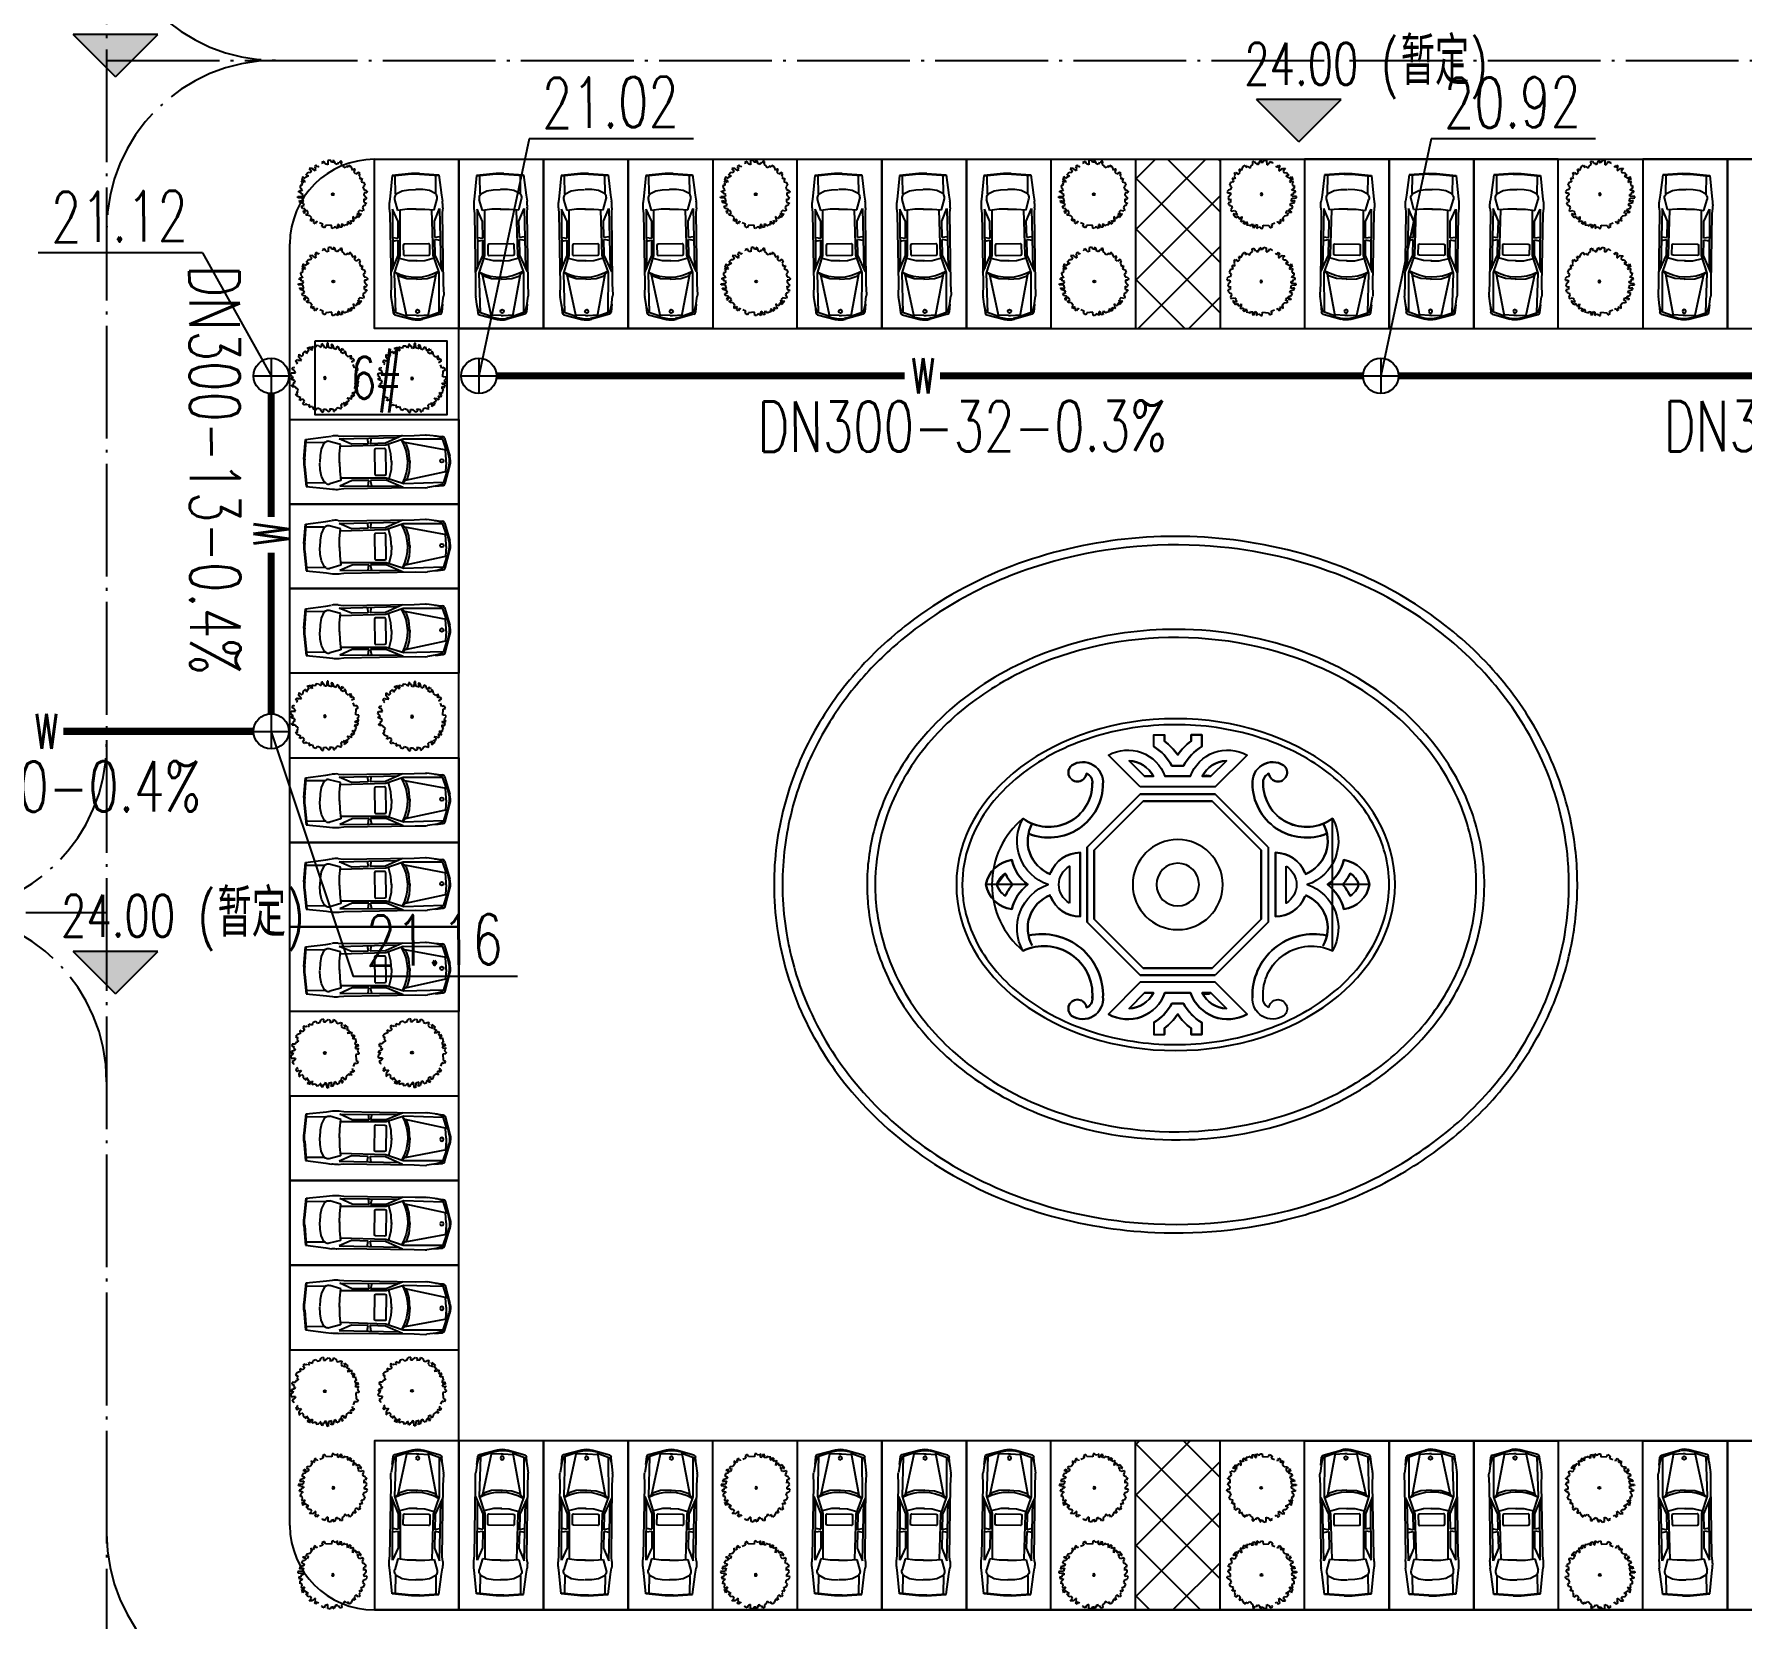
# Model space of a CAD drawing. Header units: millimetres. Extents: x 418304 to 847498, y 48187 to 111456.
# Drawn here: x 423714.9 to 423775.5, y 53596.8 to 53653 of the extents above; entities that cross this region are included whole.
import ezdxf

# ---------------------------------------------------------------- set-up
doc = ezdxf.new("R2010")
doc.units = ezdxf.units.MM
doc.header["$LTSCALE"] = 1000
doc.linetypes.add('DASH', pattern=[0.35, 0.25, -0.1])
doc.linetypes.add('DOTE', pattern=[2.42, 2, -0.2, 0.02, -0.2])
for name, color, linetype in [('A绿-1', 82, 'Continuous'), ('DIM_ELEV', 3, 'Continuous'), ('PIPE-污水', 6, 'Continuous'), ('PUB_TEXT', 7, 'Continuous'), ('TEXT_污水', 7, 'Continuous'), ('TWT_TEXT', 7, 'Continuous'), ('VPIPE-污水', 2, 'Continuous'), ('WELL_污水', 6, 'Continuous'), ('景观设计-硬质', 128, 'Continuous'), ('道路', 4, 'Continuous'), ('道路中心线', 1, 'DOTE'), ('道路线', 142, 'Continuous')]:
    doc.layers.add(name, color=color, linetype=linetype)
doc.styles.add('_TCH_DIM', font='SIMPLEX', dxfattribs={"bigfont": 'GBCBIG'})
doc.styles.add('_TWT_PIPETEXT', font='SIMPLEX', dxfattribs={"width": 0.8, "height": 3.5, "bigfont": 'HZTXT'})
pattern_1 = [(45, (0, -2165.3313), (-0.898025612, 0.898025612), []), (135, (0, -2165.3313), (-0.898025612, -0.898025612), [])]

# ---------------------------------------------------------------- blocks, each defined once
blk = doc.blocks.new('$plan$00001328')
at = {"layer": '道路线', "color": 8}
for p, q in [((-2279, 116), (-2219, 807)), ((-2254, 116), (-2194, 806)), ((-2219, 807), (-1493, 889)), ((-1551, 693), (-2199, 695)), ((-1551, 693), (-1667, 459)), ((-1508, 707), (-1562, 671)), ((-1493, 889), (-1285, 919)), ((-979, 619), (-1374, 729)), ((-1053, 923), (-878, 906)), ((-1023, 812), (1078, 831)), ((-582, 620), (-1023, 812)), ((-1015, 284), (-979, 619)), ((-878, 906), (1645, 899)), ((6, 627), (-582, 620)), ((-21, 822), (6, 627)), ((116, 823), (74, 627)), ((623, 633), (74, 627)), ((1224, 895), (623, 633)), ((1249, 767), (626, 562)), ((1370, 583), (1207, 751)), ((2643, 745), (1249, 767)), ((2844, 342), (1302, 653)), ((1645, 899), (2034, 915)), ((2034, 915), (2086, 904)), ((2427, 855), (2086, 904)), ((2367, 864), (2369, 870)), ((2369, 870), (2650, 842)), ((2604, 806), (2427, 855)), ((2787, 351), (2640, 772)), ((2720, 782), (2894, 148)), ((-1707, 230), (-1717, -16)), ((-1667, 459), (-1707, 230)), ((-1019, -34), (-1015, 284)), ((626, 562), (-988, 538)), ((223, 404), (223, -456)), ((586, 444), (263, 444)), ((626, -456), (626, 404)), ((810, 258), (722, 594)), ((822, -38), (810, 258)), ((1448, 334), (1370, 583)), ((1469, -41), (1448, 334)), ((2762, 16), (2740, 362)), ((2816, 347), (2866, 112)), ((-2279, -163), (-2219, -855)), ((-2254, -163), (-2194, -854)), ((-1706, -277), (-1717, -32)), ((-1667, -507), (-1707, -277)), ((-1551, -741), (-1667, -507)), ((-1019, -14), (-1015, -332)), ((-1015, -332), (-979, -667)), ((626, -610), (-988, -585)), ((263, -496), (586, -496)), ((810, -306), (722, -641)), ((822, -10), (810, -306)), ((2844, -390), (1302, -701)), ((1448, -382), (1370, -630)), ((1469, -7), (1448, -382)), ((2787, -399), (2640, -820)), ((2720, -830), (2894, -195)), ((2762, -64), (2740, -410)), ((2816, -395), (2866, -160)), ((-2219, -855), (-1493, -937)), ((-1551, -741), (-2199, -743)), ((-1508, -755), (-1562, -719)), ((-1493, -937), (-1285, -966)), ((-1374, -776), (-1374, -777)), ((-979, -667), (-1371, -776)), ((-1053, -971), (-878, -954)), ((-582, -668), (-1023, -860)), ((-1023, -860), (1078, -879)), ((-878, -954), (1645, -947)), ((8, -674), (-582, -668)), ((-17, -869), (8, -674)), ((623, -681), (73, -675)), ((111, -870), (73, -675)), ((1224, -943), (623, -681)), ((1249, -815), (626, -610)), ((1370, -631), (1207, -799)), ((2643, -793), (1249, -815)), ((1645, -947), (2034, -963)), ((2034, -963), (2086, -952)), ((2427, -903), (2086, -952)), ((2367, -911), (2369, -918)), ((2369, -918), (2650, -889)), ((2604, -854), (2427, -903))]:
    blk.add_line(p, q, dxfattribs=at)
blk.add_circle((2608, -21), 62.7, dxfattribs=at)
for centre, radius, start, end in [((-1418, 573), 162, 74.46936, 123.73593), ((-1148, -44), 972, 84.37428, 98.07159), ((-191, -40), 1591, 331.45596, 29.52266), ((2589, 754), 54, 19.21062, 74.51383), ((2642, 761), 81, 15.33853, 84.1898), ((-665, -24), 1620, 175.05924, 184.94076), ((-640, -24), 1620, 175.05924, 184.94076), ((263, 404), 40, 90, 180), ((586, 404), 40, 0, 90), ((2115, -24), 648, 356.47351, 3.52649), ((2233, -24), 648, 347.90524, 12.09476), ((2269, -24), 648, 344.66147, 15.33853), ((263, -456), 40, 180, 270), ((586, -456), 40, 270, 0), ((-1418, -621), 162, 236.26405, 286.81983), ((-1148, -4), 972, 261.92841, 275.62572), ((2589, -802), 54, 285.48617, 340.78938), ((2642, -809), 81, 275.8102, 344.66147)]:
    blk.add_arc(centre, radius, start, end, dxfattribs=at)
blk = doc.blocks.new('004')
at = {"layer": 'A绿-1', "color": 8}
for p, q in [((-872, 605), (-895, 533)), ((-895, 533), (-864, 481)), ((-825, 585), (-872, 605)), ((-793, 644), (-825, 585)), ((-762, 716), (-809, 677)), ((-809, 677), (-793, 644)), ((-699, 834), (-770, 749)), ((-770, 749), (-723, 742)), ((-723, 651), (-762, 716)), ((-723, 742), (-691, 683)), ((-691, 683), (-723, 651)), ((-691, 762), (-699, 834)), ((-534, 794), (-691, 762)), ((-511, 892), (-605, 840)), ((-605, 840), (-534, 794)), ((-456, 866), (-511, 892)), ((-401, 899), (-456, 866)), ((-354, 971), (-440, 997)), ((-440, 997), (-401, 899)), ((-283, 860), (-354, 971)), ((-276, 925), (-283, 860)), ((-244, 925), (-276, 925)), ((-205, 1023), (-268, 997)), ((-268, 997), (-244, 925)), ((-182, 945), (-205, 1023)), ((-134, 964), (-182, 945)), ((70, 1036), (-9, 1030)), ((-9, 1030), (-9, 991)), ((70, 977), (70, 1036)), ((93, 938), (70, 977)), ((132, 906), (93, 938)), ((179, 1023), (132, 906)), ((250, 1017), (179, 1023)), ((266, 945), (250, 1017)), ((321, 912), (266, 945)), ((360, 945), (321, 977)), ((321, 977), (321, 912)), ((360, 847), (360, 945)), ((399, 814), (360, 847)), ((438, 853), (399, 814)), ((478, 827), (438, 853)), ((525, 879), (478, 827)), ((564, 847), (525, 879)), ((532, 768), (564, 847)), ((572, 703), (532, 768)), ((564, 670), (572, 703)), ((595, 638), (564, 670)), ((658, 664), (595, 638)), ((697, 618), (658, 664)), ((744, 670), (697, 618)), ((783, 605), (744, 670)), ((791, 481), (783, 605)), ((-1068, 284), (-1052, 317)), ((-942, 226), (-1068, 284)), ((-1060, 128), (-1052, 186)), ((-966, 56), (-1060, 128)), ((-1052, 317), (-911, 278)), ((-1052, 186), (-950, 121)), ((-1052, -69), (-1052, 3)), ((-1052, 3), (-966, -3)), ((-982, 428), (-966, 461)), ((-927, 415), (-982, 428)), ((-966, 461), (-864, 454)), ((-966, -3), (-966, 56)), ((-950, 121), (-942, 226)), ((-942, 369), (-927, 415)), ((-887, 324), (-942, 369)), ((-911, 278), (-887, 324)), ((-864, 454), (-840, 461)), ((830, 500), (791, 481)), ((807, 409), (870, 487)), ((838, 343), (807, 409)), ((870, 487), (830, 500)), ((932, 363), (838, 343)), ((932, 200), (885, 200)), ((885, 200), (909, 160)), ((925, 101), (901, 69)), ((901, 69), (972, 16)), ((909, 278), (964, 311)), ((932, 232), (909, 278)), ((909, 160), (972, 160)), ((972, 160), (925, 101)), ((964, 311), (932, 363)), ((972, 16), (972, -69)), ((-1044, -154), (-1068, -193)), ((-1068, -193), (-1029, -219)), ((-989, -108), (-1052, -69)), ((-982, -173), (-1044, -154)), ((-1029, -219), (-1005, -166)), ((-1013, -278), (-989, -258)), ((-997, -310), (-1013, -278)), ((-919, -356), (-997, -310)), ((-974, -173), (-989, -108)), ((-989, -258), (-950, -278)), ((-934, -180), (-974, -173)), ((-950, -278), (-927, -251)), ((-942, -526), (-927, -480)), ((-864, -500), (-942, -526)), ((-927, -251), (-934, -180)), ((-927, -480), (-887, -441)), ((-887, -441), (-919, -356)), ((-840, -533), (-864, -500)), ((776, -513), (768, -552)), ((799, -448), (776, -513)), ((815, -493), (799, -448)), ((862, -474), (815, -493)), ((870, -278), (846, -336)), ((846, -336), (885, -435)), ((885, -435), (862, -474)), ((948, -310), (870, -278)), ((972, -69), (901, -95)), ((901, -95), (901, -180)), ((901, -180), (948, -219)), ((948, -219), (972, -271)), ((972, -271), (948, -310)), ((-887, -585), (-840, -533)), ((-848, -644), (-887, -585)), ((-801, -585), (-848, -644)), ((-762, -618), (-801, -585)), ((-636, -729), (-715, -657)), ((-683, -788), (-636, -729)), ((-629, -853), (-683, -788)), ((-574, -801), (-629, -853)), ((-401, -853), (-574, -801)), ((-425, -944), (-401, -853)), ((-385, -964), (-425, -944)), ((-338, -944), (-385, -964)), ((-299, -944), (-338, -944)), ((-260, -1010), (-299, -944)), ((-229, -912), (-260, -1010)), ((-182, -912), (-229, -912)), ((-189, -1010), (-182, -912)), ((-127, -1023), (-189, -1010)), ((-119, -938), (-127, -1023)), ((-56, -958), (-119, -938)), ((-56, -1010), (-56, -958)), ((-17, -997), (-56, -1010)), ((70, -1016), (-17, -997)), ((109, -925), (70, -951)), ((70, -951), (70, -1016)), ((132, -1023), (109, -925)), ((195, -997), (132, -1023)), ((226, -944), (164, -944)), ((164, -944), (195, -997)), ((250, -984), (226, -944)), ((297, -964), (250, -984)), ((297, -833), (274, -918)), ((274, -918), (297, -964)), ((328, -912), (297, -833)), ((360, -918), (328, -912)), ((383, -892), (360, -918)), ((407, -866), (383, -892)), ((438, -873), (407, -866)), ((423, -886), (438, -873)), ((454, -918), (423, -886)), ((470, -807), (446, -801)), ((446, -801), (485, -853)), ((564, -853), (454, -918)), ((509, -794), (470, -807)), ((485, -853), (548, -833)), ((556, -735), (493, -761)), ((493, -761), (509, -794)), ((548, -833), (564, -853)), ((650, -794), (556, -735)), ((674, -761), (650, -794)), ((705, -637), (666, -683)), ((666, -683), (674, -761)), ((760, -650), (705, -637)), ((783, -618), (760, -650)), ((768, -552), (830, -585)), ((807, -618), (783, -618)), ((830, -585), (807, -618))]:
    blk.add_line(p, q, dxfattribs=at)
blk.add_circle((-32, 10), 31.3, dxfattribs=at)
blk = doc.blocks.new('$TWTSYS$00000374')
for p, q in [((0, 0.5, 0), (0, -0.5, 0)), ((-0.5, 0, 0), (0.5, 0, 0))]:
    blk.add_line(p, q)
blk.add_circle((0, 0, 0), 0.5)

msp = doc.modelspace()

# ---------------------------------------------------------------- hatches: boundary and pattern name
at = {"linetype": 'DASH', "ltscale": 0.003}
h = msp.add_hatch(dxfattribs=at)
h.set_pattern_fill('ANSI37', color=250, scale=0.8, style=0)
h.set_pattern_definition(pattern_1)
h.paths.add_polyline_path([(423754.015, 53642.54), (423757.015, 53642.54), (423757.015, 53648.54), (423754.015, 53648.54)])
h = msp.add_hatch(dxfattribs=at)
h.set_pattern_fill('ANSI37', color=250, scale=0.8, style=0)
h.set_pattern_definition(pattern_1)
h.paths.add_polyline_path([(423757.015, 53603.08), (423754.015, 53603.08), (423754.015, 53597.08), (423757.015, 53597.08)])
at = {"layer": 'DIM_ELEV'}
for points in [[(423717.83, 53651.465), (423719.33, 53652.965), (423716.33, 53652.965)], [(423759.812, 53649.157), (423761.312, 53650.657), (423758.312, 53650.657)], [(423717.83, 53618.937), (423719.33, 53620.437), (423716.33, 53620.437)]]:
    msp.add_hatch(color=256, dxfattribs=at).paths.add_polyline_path(points)

# ---------------------------------------------------------------- linework, layer by layer
for p, q in [((423717.83, 53651.465), (423716.33, 53652.965)), ((423719.33, 53652.965), (423716.33, 53652.965)), ((423717.83, 53651.465), (423719.33, 53652.965)), ((423759.812, 53649.157), (423758.312, 53650.657)), ((423761.312, 53650.657), (423758.312, 53650.657)), ((423759.812, 53649.157), (423761.312, 53650.657)), ((423717.83, 53618.937), (423716.33, 53620.437)), ((423719.33, 53620.437), (423716.33, 53620.437)), ((423717.83, 53618.937), (423719.33, 53620.437))]:
    msp.add_line(p, q, dxfattribs=at)
at = {"layer": 'PIPE-污水', "linetype": 'Continuous', "ltscale": 0.005, "const_width": 0.25}
for points in [[(423731.345, 53640.857), (423745.822, 53640.857)], [(423747.084, 53640.857), (423762.095, 53640.857)], [(423763.345, 53640.857), (423778.139, 53640.857)], [(423723.35, 53635.851), (423723.35, 53640.232)], [(423723.35, 53628.873), (423723.35, 53634.589)], [(423715.982, 53628.248), (423722.725, 53628.248)]]:
    msp.add_lwpolyline(points, dxfattribs=at)
at = {"layer": 'TWT_TEXT', "color": 6}
for p, q in [((423732.508, 53649.266, 310.392), (423730.72, 53640.857)), ((423738.333, 53649.266, 310.392), (423732.508, 53649.266, 310.392)), ((423764.508, 53649.266, 310.392), (423762.72, 53640.857)), ((423770.333, 53649.266, 310.392), (423764.508, 53649.266, 310.392)), ((423720.913, 53645.22, 310.392), (423715.088, 53645.22, 310.392)), ((423720.913, 53645.22, 310.392), (423723.35, 53640.857)), ((423723.345, 53628.261, -0.456), (423726.261, 53619.553, 310.392)), ((423732.086, 53619.553, 310.392), (423726.261, 53619.553, 310.392))]:
    msp.add_line(p, q, dxfattribs=at)
at = {"layer": 'VPIPE-污水', "color": 6, "ltscale": 0.05, "elevation": -0.069}
msp.add_lwpolyline([(423724.911, 53642.098), (423729.585, 53642.098), (423729.585, 53639.478), (423724.911, 53639.478)], close=True, dxfattribs=at)
at = {"layer": '景观设计-硬质', "color": 8, "linetype": 'Continuous', "extrusion": (0, 0, -1)}
for p, q in [((423754.664, 53628.126), (423755.041, 53628.126)), ((423754.664, 53627.705), (423754.664, 53628.126)), ((423755.988, 53628.126), (423755.988, 53627.904)), ((423755.988, 53628.126), (423756.366, 53628.126)), ((423756.366, 53627.705), (423756.366, 53628.126)), ((423754.184, 53626.274), (423753.056, 53627.402)), ((423756.845, 53626.274), (423757.974, 53627.402)), ((423755.97, 53626.652), (423755.06, 53626.652)), ((423755.725, 53627.03), (423755.305, 53627.03)), ((423756.845, 53626.274), (423754.184, 53626.274)), ((423754.184, 53626.022), (423752.303, 53624.14)), ((423756.845, 53626.022), (423754.184, 53626.022)), ((423758.475, 53624.036), (423756.741, 53625.77)), ((423758.727, 53624.14), (423756.845, 53626.022)), ((423752.303, 53621.479), (423752.303, 53624.14)), ((423752.555, 53621.584), (423752.555, 53624.036)), ((423758.475, 53624.036), (423758.475, 53621.584)), ((423758.727, 53624.14), (423758.727, 53621.479)), ((423754.184, 53619.598), (423752.303, 53621.479)), ((423754.289, 53619.849), (423752.555, 53621.584)), ((423758.475, 53621.584), (423756.741, 53619.849)), ((423758.727, 53621.479), (423756.845, 53619.598)), ((423756.845, 53619.598), (423754.184, 53619.598)), ((423756.741, 53619.849), (423754.289, 53619.849)), ((423754.184, 53619.346), (423753.056, 53618.217)), ((423756.845, 53619.346), (423754.184, 53619.346)), ((423755.97, 53618.968), (423755.06, 53618.968)), ((423756.845, 53619.346), (423757.974, 53618.217)), ((423755.725, 53618.59), (423755.305, 53618.59)), ((423754.664, 53617.915), (423754.664, 53617.494)), ((423755.988, 53617.494), (423755.988, 53617.715)), ((423756.366, 53617.915), (423756.366, 53617.494)), ((423754.664, 53617.494), (423755.041, 53617.494)), ((423755.988, 53617.494), (423756.366, 53617.494))]:
    msp.add_line(p, q, dxfattribs=at)
for points in [[(-423754.664, 53627.705, 0.13364), (-423755.305, 53627.03), (-423755.515, 53627.03), (-423755.725, 53627.03, 0.13364), (-423756.366, 53627.705), (-423756.366, 53628.126), (-423755.988, 53628.126), (-423755.988, 53627.904, -0.080093), (-423755.515, 53627.41, -0.080093), (-423755.041, 53627.904), (-423755.041, 53628.126), (-423755.041, 53627.904, 0.080093), (-423755.515, 53627.41, 0.080093), (-423755.988, 53627.904), (-423755.988, 53628.126), (-423756.366, 53628.126), (-423756.366, 53627.705, -0.13364), (-423755.725, 53627.03), (-423755.515, 53627.03), (-423755.305, 53627.03, -0.13364), (-423754.664, 53627.705), (-423754.664, 53628.126), (-423755.041, 53628.126), (-423755.041, 53627.904, 0.080093), (-423755.515, 53627.41, 0.080093), (-423755.988, 53627.904)], [(-423756.366, 53627.705, -0.13364), (-423755.725, 53627.03), (-423755.515, 53627.03), (-423755.305, 53627.03, -0.13364), (-423754.664, 53627.705), (-423754.664, 53628.126), (-423755.041, 53628.126), (-423755.041, 53627.904, 0.080093), (-423755.515, 53627.41, 0.080093), (-423755.988, 53627.904), (-423755.988, 53628.126), (-423756.366, 53628.126), (-423756.366, 53627.705)], [(-423754.184, 53626.274), (-423753.056, 53627.402, 0.467295), (-423755.06, 53626.652), (-423755.515, 53626.652), (-423755.97, 53626.652, 0.467295), (-423757.974, 53627.402), (-423756.845, 53626.274)], [(-423750.023, 53620.464, 0.468172), (-423750.917, 53622.81, 0.469234), (-423750.026, 53625.159, -0.617154), (-423752.485, 53626.401, -0.331457), (-423752.278, 53626.752, 1.476774), (-423751.751, 53627.039, 0.632924), (-423752.861, 53626.362)], [(-423758.169, 53626.362, 0.632924), (-423759.278, 53627.039, 1.476775), (-423758.752, 53626.752, -0.331457), (-423758.544, 53626.401, -0.617154), (-423761.004, 53625.159, 0.469234), (-423760.113, 53622.81, 0.468172), (-423761.007, 53620.464)], [(-423748.707, 53622.81, 0.322588), (-423749.624, 53623.684, -0.173707), (-423750.199, 53622.81)], [(-423760.831, 53622.81, -0.173707), (-423761.405, 53623.684, 0.322588), (-423762.322, 53622.81)], [(-423754.184, 53619.346), (-423753.056, 53618.217, -0.467295), (-423755.06, 53618.968), (-423755.515, 53618.968), (-423755.97, 53618.968, -0.467295), (-423757.974, 53618.217), (-423756.845, 53619.346)], [(-423754.664, 53617.915, -0.13364), (-423755.305, 53618.59), (-423755.515, 53618.59), (-423755.725, 53618.59, -0.13364), (-423756.366, 53617.915), (-423756.366, 53617.494), (-423755.988, 53617.494), (-423755.988, 53617.715, 0.080093), (-423755.515, 53618.21, 0.080093), (-423755.041, 53617.715), (-423755.041, 53617.494), (-423755.041, 53617.715, -0.080093), (-423755.515, 53618.21, -0.080093), (-423755.988, 53617.715), (-423755.988, 53617.494), (-423756.366, 53617.494), (-423756.366, 53617.915, 0.13364), (-423755.725, 53618.59), (-423755.515, 53618.59), (-423755.305, 53618.59, 0.13364), (-423754.664, 53617.915), (-423754.664, 53617.494), (-423755.041, 53617.494), (-423755.041, 53617.715, -0.080093), (-423755.515, 53618.21, -0.080093), (-423755.988, 53617.715)], [(-423756.366, 53617.915, 0.13364), (-423755.725, 53618.59), (-423755.515, 53618.59), (-423755.305, 53618.59, 0.13364), (-423754.664, 53617.915), (-423754.664, 53617.494), (-423755.041, 53617.494), (-423755.041, 53617.715, -0.080093), (-423755.515, 53618.21, -0.080093), (-423755.988, 53617.715), (-423755.988, 53617.494), (-423756.366, 53617.494), (-423756.366, 53617.915)]]:
    msp.add_lwpolyline(points, format="xyb", dxfattribs=at)
for points in [[(-423750.023, 53620.464, 0.468172), (-423750.917, 53622.81, 0.469234), (-423750.026, 53625.159, -0.617154), (-423752.485, 53626.401, -0.331457), (-423752.278, 53626.752, 1.476774), (-423751.751, 53627.039, 0.632924), (-423752.861, 53626.362, -0.632924), (-423751.751, 53627.039, -1.476774), (-423752.278, 53626.752, 0.331457), (-423752.485, 53626.401, 0.617154), (-423750.026, 53625.159, -0.469234)], [(-423754.65, 53626.652), (-423754.341, 53626.652), (-423754.65, 53626.652), (-423754.341, 53626.652), (-423753.787, 53627.205, 0.270208), (-423754.65, 53626.652, -0.270208), (-423753.787, 53627.205), (-423754.341, 53626.652), (-423753.787, 53627.205), (-423754.341, 53626.652)], [(-423756.689, 53626.652), (-423757.242, 53627.205, -0.270208), (-423756.38, 53626.652), (-423756.689, 53626.652), (-423757.242, 53627.205, -0.270208), (-423756.38, 53626.652, 0.270208), (-423757.242, 53627.205), (-423756.689, 53626.652), (-423756.38, 53626.652), (-423756.689, 53626.652), (-423756.38, 53626.652, 0.270208)], [(-423761.004, 53625.159, 0.617154), (-423758.544, 53626.401, 0.331457), (-423758.752, 53626.752, -1.476774), (-423759.278, 53627.039, -0.632924), (-423758.169, 53626.362, 0.632924), (-423759.278, 53627.039, 1.476775), (-423758.752, 53626.752, -0.331457), (-423758.544, 53626.401, -0.617154), (-423761.004, 53625.159, 0.469234), (-423760.113, 53622.81, 0.468172), (-423761.007, 53620.464)], [(-423752.863, 53626.402, 0.533478), (-423750.22, 53624.62, -0.533478)], [(-423760.81, 53624.62, 0.533478), (-423758.167, 53626.402, -0.533478)], [(-423750.355, 53624.973, -0.455459), (-423750.986, 53623.187, 0.455459), (-423750.355, 53624.973, -0.455459), (-423750.986, 53623.187, 0.455459)], [(-423760.675, 53624.973, 0.455459), (-423760.044, 53623.187, -0.455459)], [(-423748.707, 53622.81, -0.322589), (-423749.624, 53621.935, 0.173701), (-423750.199, 53622.81, 0.173707), (-423749.624, 53623.684, -0.322588), (-423748.707, 53622.81, -0.322589), (-423749.624, 53621.935, 0.322589), (-423748.707, 53622.81, 0.322588), (-423749.624, 53623.684, -0.173707), (-423750.199, 53622.81, -0.173701), (-423749.624, 53621.935, 0.322589), (-423748.707, 53622.81, 0.322588), (-423749.624, 53623.684, -0.173707), (-423750.199, 53622.81)], [(-423751.003, 53623.232, 0.305212), (-423752.051, 53623.944, -0.305212), (-423751.003, 53623.232, 0.305212), (-423752.051, 53623.944), (-423752.051, 53621.676, 0.30521), (-423751.003, 53622.387, -0.30521), (-423752.051, 53621.676, 0.30521), (-423751.003, 53622.387, -0.30521), (-423752.051, 53621.676), (-423752.051, 53623.944, -0.305212)], [(-423760.026, 53622.387, 0.30521), (-423758.979, 53621.676, -0.30521), (-423760.026, 53622.387, 0.30521), (-423758.979, 53621.676), (-423758.979, 53623.944, 0.305212), (-423760.026, 53623.232, -0.305212), (-423758.979, 53623.944, 0.305212), (-423760.026, 53623.232, -0.305212), (-423758.979, 53623.944), (-423758.979, 53621.676, -0.30521)], [(-423760.831, 53622.81, -0.173706), (-423761.405, 53623.684, 0.322588), (-423762.322, 53622.81, 0.322589), (-423761.405, 53621.935, -0.173701), (-423760.831, 53622.81, -0.173707), (-423761.405, 53623.684, 0.322588), (-423762.322, 53622.81, 0.322589), (-423761.405, 53621.935, -0.322589), (-423762.322, 53622.81, -0.322588), (-423761.405, 53623.684, 0.173706), (-423760.831, 53622.81, 0.173701), (-423761.405, 53621.935, -0.322589), (-423762.322, 53622.81)], [(-423749.396, 53623.208, -0.182353), (-423749.096, 53622.81, -0.182356), (-423749.396, 53622.412, 0.061638), (-423749.654, 53622.81, 0.06164), (-423749.396, 53623.208, -0.182353), (-423749.096, 53622.81, 0.182353), (-423749.396, 53623.208, -0.06164), (-423749.654, 53622.81, -0.061637), (-423749.396, 53622.412, 0.182356), (-423749.096, 53622.81)], [(-423749.396, 53622.412, 0.061637), (-423749.654, 53622.81, 0.06164), (-423749.396, 53623.208, -0.182353), (-423749.096, 53622.81, -0.182356)], [(-423751.673, 53622.158, 0.572552), (-423751.673, 53623.462)], [(-423759.357, 53623.462, 0.572552), (-423759.357, 53622.158)], [(-423761.634, 53623.208, 0.06164), (-423761.376, 53622.81, 0.061637), (-423761.634, 53622.412, -0.182356), (-423761.934, 53622.81, -0.182353), (-423761.634, 53623.208, 0.06164), (-423761.376, 53622.81, 0.061638), (-423761.634, 53622.412, -0.061637), (-423761.376, 53622.81, -0.06164), (-423761.634, 53623.208, 0.182353), (-423761.934, 53622.81, 0.182356), (-423761.634, 53622.412, -0.061638), (-423761.376, 53622.81, -0.06164)], [(-423750.353, 53620.649, 0.454399), (-423750.986, 53622.433, -0.454399)], [(-423760.044, 53622.433, 0.454399), (-423760.677, 53620.649, -0.454399)], [(-423752.861, 53618.837, 0.632924), (-423751.751, 53618.16, 1.476775), (-423752.278, 53618.446, -0.331457), (-423752.485, 53618.797, -0.572762), (-423750.026, 53620.46, 0.572762), (-423752.485, 53618.797, 0.331457), (-423752.278, 53618.446, -1.476775), (-423751.751, 53618.16, -0.632924)], [(-423752.863, 53618.796, -0.494258), (-423750.22, 53621, 0.494258), (-423752.863, 53618.796, -0.494258), (-423750.22, 53621, 0.494258)], [(-423758.167, 53618.796, 0.494258), (-423760.81, 53621, -0.494258)], [(-423754.65, 53618.968), (-423754.341, 53618.968), (-423754.65, 53618.968), (-423754.341, 53618.968), (-423753.787, 53618.414, -0.270208), (-423754.65, 53618.968, 0.270208), (-423753.787, 53618.414), (-423754.341, 53618.968), (-423753.787, 53618.414), (-423754.341, 53618.968)], [(-423756.689, 53618.968), (-423757.242, 53618.414, 0.270208), (-423756.38, 53618.968), (-423756.689, 53618.968), (-423757.242, 53618.414, 0.270208), (-423756.38, 53618.968, -0.270208), (-423757.242, 53618.414), (-423756.689, 53618.968), (-423756.38, 53618.968), (-423756.689, 53618.968), (-423756.38, 53618.968, -0.270208)]]:
    msp.add_lwpolyline(points, format="xyb", close=True, dxfattribs=at)
msp.add_lwpolyline([(-423752.303, 53621.479), (-423752.303, 53624.14), (-423754.184, 53626.022), (-423756.845, 53626.022), (-423754.184, 53626.022), (-423752.303, 53624.14), (-423752.303, 53621.479), (-423754.184, 53619.598), (-423756.845, 53619.598)], dxfattribs=at)
msp.add_lwpolyline([(-423758.475, 53624.036), (-423756.741, 53625.77), (-423754.289, 53625.77), (-423752.555, 53624.036), (-423754.289, 53625.77), (-423756.741, 53625.77), (-423758.475, 53624.036), (-423758.475, 53621.584), (-423756.741, 53619.849), (-423754.289, 53619.849), (-423752.555, 53621.584), (-423754.289, 53619.849), (-423756.741, 53619.849), (-423758.475, 53621.584), (-423758.475, 53624.036), (-423756.741, 53625.77), (-423754.289, 53625.77), (-423752.555, 53624.036), (-423752.555, 53621.584), (-423752.555, 53624.036), (-423754.289, 53625.77), (-423756.741, 53625.77)], close=True, dxfattribs=at)
for radius in [1.596, 0.756]:
    msp.add_circle((-423755.515, 53622.81), radius, dxfattribs=at)
for centre, radius, start, end in [((-423753.744, 53626.189), 1.395, 60.4389, 160.62477), ((-423753.744, 53626.189), 1.773, 121.24535, 151.69287), ((-423757.286, 53626.189), 1.773, 28.30719, 58.75471), ((-423757.286, 53626.189), 1.395, 19.37531, 119.56116), ((-423751.957, 53626.79), 0.323, 186.77214, 50.35634), ((-423752.146, 53626.437), 0.719, 56.72995, 186.05278), ((-423752.146, 53626.437), 0.341, 112.70019, 186.05277), ((-423753.744, 53626.189), 1.017, 92.45074, 152.93356), ((-423758.884, 53626.437), 0.719, 353.94731, 123.27015), ((-423758.884, 53626.437), 0.341, 353.94732, 67.2999), ((-423759.072, 53626.79), 0.323, 129.64374, 353.22793), ((-423750.944, 53626.397), 1.541, 179.84499, 306.56889), ((-423760.086, 53626.397), 1.541, 233.4312, 0.1551), ((-423751.448, 53624.355), 1.634, 288.95473, 29.50497), ((-423759.582, 53624.355), 1.634, 150.4951, 251.04536), ((-423751.132, 53624.049), 1.929, 320.04263, 334.15164), ((-423751.132, 53621.571), 1.929, 25.84869, 39.95712), ((-423751.448, 53621.264), 1.634, 330.68641, 71.03718), ((-423759.582, 53621.264), 1.634, 108.96291, 209.31366), ((-423750.768, 53618.907), 1.721, 64.45718, 183.66689), ((-423760.262, 53618.907), 1.721, 356.33318, 115.54292), ((-423752.146, 53618.761), 0.719, 173.94729, 303.27015), ((-423752.146, 53618.761), 0.341, 173.94729, 247.2999), ((-423753.744, 53619.43), 1.395, 199.37523, 299.5611), ((-423753.744, 53619.43), 1.017, 207.06644, 267.54926), ((-423757.286, 53619.43), 1.395, 240.43884, 340.62469), ((-423758.884, 53618.761), 0.719, 236.72995, 6.05278), ((-423758.884, 53618.761), 0.341, 292.70019, 6.05278), ((-423751.957, 53618.408), 0.323, 309.64373, 173.22794), ((-423753.744, 53619.43), 1.773, 208.30713, 238.75465), ((-423757.286, 53619.43), 1.773, 301.24529, 331.69281), ((-423759.072, 53618.408), 0.323, 6.77215, 230.35634)]:
    msp.add_arc(centre, radius, start, end, dxfattribs=at)
at = {"layer": '景观设计-硬质', "color": 8, "linetype": 'Continuous', "extrusion": (9.41616e-36, -1.23255e-32, -1)}
msp.add_ellipse((423755.443, 53622.81), major_axis=(-7.783, 0), ratio=0.756213, dxfattribs=at)
msp.add_ellipse((423755.443, 53622.81), major_axis=(-7.783, 0), ratio=0.756213, dxfattribs=at)
at = {"layer": '景观设计-硬质', "color": 8, "linetype": 'Continuous'}
for points, knots in [([(423741.192, 53622.81), (423741.192, 53623.749), (423741.313, 53624.68), (423741.783, 53626.48), (423742.126, 53627.332), (423742.986, 53628.918), (423743.503, 53629.651), (423744.653, 53630.968), (423745.289, 53631.556), (423747.093, 53632.94), (423748.333, 53633.612), (423750.922, 53634.6), (423752.271, 53634.917), (423755.001, 53635.215), (423756.383, 53635.194), (423759.234, 53634.797), (423760.701, 53634.387), (423763.112, 53633.3), (423764.091, 53632.721), (423765.804, 53631.388), (423766.551, 53630.66), (423767.823, 53629.047), (423768.357, 53628.175), (423769.181, 53626.279), (423769.467, 53625.264), (423769.697, 53623.494), (423769.718, 53622.753), (423769.613, 53621.296), (423769.488, 53620.576), (423769.1, 53619.175), (423768.84, 53618.505), (423768.088, 53616.988), (423767.544, 53616.176), (423766.312, 53614.723), (423765.624, 53614.08), (423764.151, 53612.958), (423763.367, 53612.479), (423761.739, 53611.676), (423760.894, 53611.353), (423758.3, 53610.599), (423756.495, 53610.393), (423753.382, 53610.531), (423752.068, 53610.745), (423749.51, 53611.498), (423748.266, 53612.039), (423745.948, 53613.475), (423744.871, 53614.372), (423743.283, 53616.247), (423742.697, 53617.142), (423741.785, 53619.097), (423741.463, 53620.153), (423741.23, 53621.765), (423741.192, 53622.287), (423741.192, 53622.81)], [0, 0, 0, 0, 0.194606, 0.194606, 0.389213, 0.389213, 0.583819, 0.583819, 0.778425, 0.778425, 1.103213, 1.103213, 1.428, 1.428, 1.752788, 1.752788, 2.108612, 2.108612, 2.370395, 2.370395, 2.603606, 2.603606, 2.824086, 2.824086, 3.043791, 3.043791, 3.195991, 3.195991, 3.34819, 3.34819, 3.50039, 3.50039, 3.711837, 3.711837, 3.923284, 3.923284, 4.134731, 4.134731, 4.346178, 4.346178, 4.770833, 4.770833, 5.083623, 5.083623, 5.398487, 5.398487, 5.713352, 5.713352, 5.944067, 5.944067, 6.174782, 6.174782, 6.283185, 6.283185, 6.283185, 6.283185]), ([(423741.492, 53622.81), (423741.492, 53623.701), (423741.604, 53624.583), (423742.04, 53626.296), (423742.359, 53627.11), (423743.1, 53628.515), (423743.502, 53629.124), (423744.39, 53630.241), (423744.879, 53630.753), (423746.234, 53631.962), (423747.151, 53632.586), (423749.081, 53633.603), (423750.095, 53633.998), (423753.051, 53634.813), (423755.057, 53634.978), (423758.632, 53634.631), (423760.213, 53634.241), (423762.826, 53633.122), (423763.895, 53632.503), (423765.663, 53631.109), (423766.393, 53630.389), (423767.663, 53628.752), (423768.203, 53627.838), (423769.008, 53625.842), (423769.268, 53624.779), (423769.414, 53623.003), (423769.404, 53622.319), (423769.269, 53621.097), (423769.167, 53620.555), (423768.736, 53618.96), (423768.293, 53617.967), (423767.173, 53616.158), (423766.5, 53615.352), (423765.008, 53613.943), (423764.188, 53613.339), (423762.46, 53612.327), (423761.549, 53611.917), (423758.57, 53610.906), (423756.401, 53610.644), (423752.639, 53610.916), (423751.032, 53611.272), (423748.316, 53612.36), (423747.174, 53612.993), (423745.291, 53614.442), (423744.517, 53615.198), (423743.177, 53616.929), (423742.613, 53617.908), (423741.947, 53619.648), (423741.753, 53620.358), (423741.559, 53621.537), (423741.514, 53621.994), (423741.494, 53622.57), (423741.492, 53622.69), (423741.492, 53622.81)], [0, 0, 0, 0, 0.189864, 0.189864, 0.379728, 0.379728, 0.541455, 0.541455, 0.703183, 0.703183, 0.962027, 0.962027, 1.220871, 1.220871, 1.698453, 1.698453, 2.086084, 2.086084, 2.376443, 2.376443, 2.610745, 2.610745, 2.845046, 2.845046, 3.079347, 3.079347, 3.224746, 3.224746, 3.343158, 3.343158, 3.579982, 3.579982, 3.816807, 3.816807, 4.053631, 4.053631, 4.290455, 4.290455, 4.80743, 4.80743, 5.199256, 5.199256, 5.506337, 5.506337, 5.753784, 5.753784, 6.001232, 6.001232, 6.159962, 6.159962, 6.257608, 6.257608, 6.283185, 6.283185, 6.283185, 6.283185]), ([(423744.492, 53622.81), (423744.492, 53623.448), (423744.573, 53624.084), (423744.974, 53625.663), (423745.403, 53626.571), (423746.638, 53628.337), (423747.498, 53629.155), (423749.44, 53630.472), (423750.524, 53630.973), (423752.802, 53631.657), (423753.997, 53631.839), (423756.764, 53631.89), (423758.338, 53631.644), (423760.788, 53630.777), (423761.726, 53630.302), (423763.421, 53629.109), (423764.178, 53628.388), (423765.247, 53626.936), (423765.623, 53626.258), (423766.167, 53624.809), (423766.334, 53624.043), (423766.433, 53622.394), (423766.333, 53621.514), (423765.851, 53619.843), (423765.471, 53619.053), (423764.334, 53617.379), (423763.494, 53616.557), (423761.588, 53615.225), (423760.523, 53614.714), (423758.277, 53614.004), (423757.096, 53613.805), (423754.278, 53613.708), (423752.634, 53613.949), (423750.115, 53614.834), (423749.17, 53615.31), (423747.525, 53616.468), (423746.811, 53617.135), (423745.749, 53618.508), (423745.356, 53619.179), (423744.775, 53620.614), (423744.588, 53621.377), (423744.502, 53622.371), (423744.492, 53622.59), (423744.492, 53622.81)], [0, 0, 0, 0, 0.189844, 0.189844, 0.486413, 0.486413, 0.839787, 0.839787, 1.193161, 1.193161, 1.546536, 1.546536, 2.008636, 2.008636, 2.320841, 2.320841, 2.633046, 2.633046, 2.864662, 2.864662, 3.096279, 3.096279, 3.356216, 3.356216, 3.616153, 3.616153, 3.966305, 3.966305, 4.316458, 4.316458, 4.666611, 4.666611, 5.147618, 5.147618, 5.461854, 5.461854, 5.753886, 5.753886, 5.985876, 5.985876, 6.217865, 6.217865, 6.283185, 6.283185, 6.283185, 6.283185]), ([(423744.78, 53622.81), (423744.78, 53623.421), (423744.857, 53624.031), (423745.223, 53625.478), (423745.591, 53626.29), (423746.558, 53627.756), (423747.156, 53628.411), (423748.509, 53629.539), (423749.265, 53630.014), (423751.75, 53631.194), (423753.65, 53631.59), (423757.439, 53631.56), (423759.331, 53631.136), (423761.991, 53629.815), (423762.905, 53629.177), (423764.458, 53627.627), (423765.095, 53626.713), (423765.837, 53624.941), (423766.034, 53624.129), (423766.145, 53622.481), (423766.059, 53621.648), (423765.624, 53620.058), (423765.275, 53619.304), (423764.376, 53617.932), (423763.827, 53617.314), (423762.587, 53616.236), (423761.895, 53615.774), (423759.559, 53614.566), (423757.74, 53614.117), (423754.069, 53613.988), (423752.217, 53614.309), (423749.443, 53615.473), (423748.418, 53616.105), (423746.835, 53617.536), (423746.226, 53618.28), (423745.297, 53619.941), (423744.98, 53620.858), (423744.803, 53622.138), (423744.78, 53622.474), (423744.78, 53622.81)], [0, 0, 0, 0, 0.189024, 0.189024, 0.462772, 0.462772, 0.73652, 0.73652, 1.010268, 1.010268, 1.580974, 1.580974, 2.15168, 2.15168, 2.493274, 2.493274, 2.834869, 2.834869, 3.090466, 3.090466, 3.346064, 3.346064, 3.601661, 3.601661, 3.857259, 3.857259, 4.112856, 4.112856, 4.666033, 4.666033, 5.219209, 5.219209, 5.586645, 5.586645, 5.882955, 5.882955, 6.179266, 6.179266, 6.283185, 6.283185, 6.283185, 6.283185]), ([(423747.871, 53622.81), (423747.871, 53623.297), (423747.955, 53623.783), (423748.373, 53624.969), (423748.814, 53625.649), (423750.018, 53626.835), (423750.779, 53627.34), (423752.507, 53628.093), (423753.473, 53628.34), (423755.458, 53628.534), (423756.476, 53628.481), (423758.406, 53628.084), (423759.317, 53627.741), (423760.889, 53626.82), (423761.55, 53626.242), (423762.525, 53624.949), (423762.838, 53624.234), (423763.079, 53622.771), (423763.006, 53622.024), (423762.485, 53620.6), (423762.035, 53619.923), (423760.817, 53618.746), (423760.049, 53618.246), (423758.311, 53617.506), (423757.342, 53617.266), (423755.355, 53617.086), (423754.337, 53617.146), (423752.412, 53617.557), (423751.506, 53617.907), (423749.946, 53618.84), (423749.292, 53619.421), (423748.335, 53620.721), (423748.031, 53621.439), (423747.887, 53622.383), (423747.871, 53622.596), (423747.871, 53622.81)], [0, 0, 0, 0, 0.260464, 0.260464, 0.654363, 0.654363, 1.048263, 1.048263, 1.442163, 1.442163, 1.836063, 1.836063, 2.229962, 2.229962, 2.623862, 2.623862, 3.017762, 3.017762, 3.411662, 3.411662, 3.805561, 3.805561, 4.199461, 4.199461, 4.593361, 4.593361, 4.987261, 4.987261, 5.381161, 5.381161, 5.77506, 5.77506, 6.16896, 6.16896, 6.283185, 6.283185, 6.283185, 6.283185])]:
    msp.add_open_spline(points, degree=3, knots=knots, dxfattribs=at)
at = {"layer": '道路', "color": 8}
for p, q in [((423727.015, 53648.54), (423784.015, 53648.54)), ((423754.015, 53648.54), (423754.015, 53642.54)), ((423757.015, 53648.54), (423757.015, 53642.54)), ((423724.015, 53600.08), (423724.015, 53645.54)), ((423754.015, 53597.08), (423754.015, 53603.08)), ((423757.015, 53597.08), (423757.015, 53603.08)), ((423784.015, 53597.08), (423727.015, 53597.08)), ((423727.015, 53597.08), (423784.015, 53597.08))]:
    msp.add_line(p, q, dxfattribs=at)
msp.add_lwpolyline([(423730.015, 53642.54), (423781.015, 53642.54), (423781.015, 53603.08), (423730.015, 53603.08)], close=True, dxfattribs=at)
for centre, start, end in [((423727.015, 53645.54), 90, 180), ((423727.015, 53600.08), 180, 270)]:
    msp.add_arc(centre, 3, start, end, dxfattribs=at)
at = {"layer": '道路中心线', "color": 8, "linetype": 'DOTE', "ltscale": 0.002}
for p, q in [((423717.513, 53686.737), (423717.513, 53550.331)), ((423717.513, 53652.05), (423784.156, 53652.05)), ((423538.252, 53621.82), (423717.513, 53621.82))]:
    msp.add_line(p, q, dxfattribs=at)
for centre, start, end in [((423723.513, 53658.05), 180, 270), ((423723.513, 53646.05), 90, 180), ((423711.513, 53627.82), 270, 0), ((423711.513, 53615.82), 0, 90), ((423723.513, 53599.794), 180, 270)]:
    msp.add_arc(centre, 6, start, end, dxfattribs=at)
at = {"layer": '道路线', "color": 8}
for points in [[(423730.015, 53642.54), (423727.015, 53642.54), (423727.015, 53648.54), (423730.015, 53648.54)], [(423733.015, 53642.54), (423730.015, 53642.54), (423730.015, 53648.54), (423733.015, 53648.54)], [(423736.015, 53642.54), (423733.015, 53642.54), (423733.015, 53648.54), (423736.015, 53648.54)], [(423739.015, 53642.54), (423736.015, 53642.54), (423736.015, 53648.54), (423739.015, 53648.54)], [(423745.015, 53642.54), (423742.015, 53642.54), (423742.015, 53648.54), (423745.015, 53648.54)], [(423748.015, 53642.54), (423745.015, 53642.54), (423745.015, 53648.54), (423748.015, 53648.54)], [(423751.015, 53642.54), (423748.015, 53642.54), (423748.015, 53648.54), (423751.015, 53648.54)], [(423760.015, 53642.54), (423763.015, 53642.54), (423763.015, 53648.54), (423760.015, 53648.54)], [(423763.015, 53642.54), (423766.015, 53642.54), (423766.015, 53648.54), (423763.015, 53648.54)], [(423766.015, 53642.54), (423769.015, 53642.54), (423769.015, 53648.54), (423766.015, 53648.54)], [(423772.015, 53642.54), (423775.015, 53642.54), (423775.015, 53648.54), (423772.015, 53648.54)], [(423775.015, 53642.54), (423778.015, 53642.54), (423778.015, 53648.54), (423775.015, 53648.54)], [(423730.015, 53639.31), (423730.015, 53636.31), (423724.015, 53636.31), (423724.015, 53639.31)], [(423730.015, 53636.31), (423730.015, 53633.31), (423724.015, 53633.31), (423724.015, 53636.31)], [(423730.015, 53633.31), (423730.015, 53630.31), (423724.015, 53630.31), (423724.015, 53633.31)], [(423730.015, 53627.31), (423730.015, 53624.31), (423724.015, 53624.31), (423724.015, 53627.31)], [(423730.015, 53624.31), (423730.015, 53621.31), (423724.015, 53621.31), (423724.015, 53624.31)], [(423730.015, 53621.31), (423730.015, 53618.31), (423724.015, 53618.31), (423724.015, 53621.31)], [(423730.015, 53612.31), (423730.015, 53615.31), (423724.015, 53615.31), (423724.015, 53612.31)], [(423730.015, 53609.31), (423730.015, 53612.31), (423724.015, 53612.31), (423724.015, 53609.31)], [(423730.015, 53606.31), (423730.015, 53609.31), (423724.015, 53609.31), (423724.015, 53606.31)], [(423730.015, 53603.08), (423727.015, 53603.08), (423727.015, 53597.08), (423730.015, 53597.08)], [(423733.015, 53603.08), (423730.015, 53603.08), (423730.015, 53597.08), (423733.015, 53597.08)], [(423736.015, 53603.08), (423733.015, 53603.08), (423733.015, 53597.08), (423736.015, 53597.08)], [(423739.015, 53603.08), (423736.015, 53603.08), (423736.015, 53597.08), (423739.015, 53597.08)], [(423745.015, 53603.08), (423742.015, 53603.08), (423742.015, 53597.08), (423745.015, 53597.08)], [(423748.015, 53603.08), (423745.015, 53603.08), (423745.015, 53597.08), (423748.015, 53597.08)], [(423751.015, 53603.08), (423748.015, 53603.08), (423748.015, 53597.08), (423751.015, 53597.08)], [(423760.015, 53603.08), (423763.015, 53603.08), (423763.015, 53597.08), (423760.015, 53597.08)], [(423763.015, 53603.08), (423766.015, 53603.08), (423766.015, 53597.08), (423763.015, 53597.08)], [(423766.015, 53603.08), (423769.015, 53603.08), (423769.015, 53597.08), (423766.015, 53597.08)], [(423772.015, 53603.08), (423775.015, 53603.08), (423775.015, 53597.08), (423772.015, 53597.08)], [(423775.015, 53603.08), (423778.015, 53603.08), (423778.015, 53597.08), (423775.015, 53597.08)]]:
    msp.add_lwpolyline(points, close=True, dxfattribs=at)

# ---------------------------------------------------------------- block references
at = {"layer": 'A绿-1', "yscale": 0.00116705121472478, "zscale": -0.00116705121472478}
for p, xscale, rotation in [((423725.581, 53647.301), 0.00116705121472478, 20.36031932621866), ((423740.581, 53647.301), 0.00116705121472478, 20.36031932621866), ((423752.581, 53647.301), 0.00116705121472478, 20.36031932621866), ((423758.448, 53647.301), -0.00116705121472478, 339.6396806737813), ((423770.448, 53647.301), -0.00116705121472478, 339.6396806737813), ((423725.595, 53644.208), 0.00116705121472478, 20.36031932621866), ((423740.595, 53644.208), 0.00116705121472478, 20.36031932621866), ((423752.595, 53644.208), 0.00116705121472478, 20.36031932621866), ((423758.434, 53644.208), -0.00116705121472478, 339.6396806737813), ((423770.434, 53644.208), -0.00116705121472478, 339.6396806737813), ((423725.254, 53640.743), -0.001167051214724779, 69.63968067378136), ((423728.346, 53640.729), -0.001167051214724779, 69.63968067378136), ((423725.254, 53628.743), -0.001167051214724779, 69.63968067378136), ((423728.346, 53628.729), -0.001167051214724779, 69.63968067378136), ((423725.254, 53616.876), 0.001167051214724779, 110.3603193262187), ((423728.346, 53616.89), 0.001167051214724779, 110.3603193262187), ((423725.254, 53604.876), 0.001167051214724779, 110.3603193262187), ((423728.346, 53604.89), 0.001167051214724779, 110.3603193262187), ((423725.595, 53601.411), -0.00116705121472478, 159.6396806737814), ((423740.595, 53601.411), -0.00116705121472478, 159.6396806737814), ((423752.595, 53601.411), -0.00116705121472478, 159.6396806737814), ((423758.434, 53601.411), 0.00116705121472478, 200.3603193262187), ((423770.434, 53601.411), 0.00116705121472478, 200.3603193262187), ((423725.581, 53598.319), -0.00116705121472478, 159.6396806737814), ((423740.581, 53598.319), -0.00116705121472478, 159.6396806737814), ((423752.581, 53598.319), -0.00116705121472478, 159.6396806737814), ((423758.448, 53598.319), 0.00116705121472478, 200.3603193262187), ((423770.448, 53598.319), 0.00116705121472478, 200.3603193262187)]:
    msp.add_blockref('004', p, dxfattribs=dict(at, xscale=xscale, rotation=rotation))
at = {"layer": 'WELL_污水', "xscale": 1.25, "yscale": 1.25, "zscale": 1.25}
for p in [(423723.35, 53640.857), (423730.72, 53640.857), (423762.72, 53640.857), (423723.35, 53628.248)]:
    msp.add_blockref('$TWTSYS$00000374', p, dxfattribs=at)
at = {"layer": '道路线', "color": 8, "zscale": 0.0009999999999999998}
for p, xscale, yscale, rotation in [((423728.529, 53645.758), 0.001000000000000008, 0.001000000000000008, 270.8481084632052), ((423731.529, 53645.758), 0.001000000000000008, 0.001000000000000008, 270.8481084632052), ((423734.529, 53645.758), 0.001000000000000008, 0.001000000000000008, 270.8481084632052), ((423737.529, 53645.758), 0.001000000000000008, 0.001000000000000008, 270.8481084632052), ((423743.529, 53645.758), 0.001000000000000009, 0.001000000000000008, 270.8481084632052), ((423746.529, 53645.758), 0.001000000000000009, 0.001000000000000008, 270.8481084632052), ((423749.529, 53645.758), 0.001000000000000008, 0.001000000000000008, 270.8481084632052), ((423761.501, 53645.758), 0.001000000000000009, -0.001000000000000008, 269.1518915367948), ((423764.501, 53645.758), 0.001000000000000009, -0.001000000000000009, 269.1518915367948), ((423767.501, 53645.758), 0.001000000000000009, -0.001000000000000009, 269.1518915367948), ((423773.501, 53645.758), 0.001000000000000009, -0.001000000000000008, 269.1518915367948), ((423726.796, 53637.824), 0.00100000000000001, 0.00100000000000001, 0.8481084632052294), ((423726.796, 53634.824), 0.00100000000000001, 0.00100000000000001, 0.8481084632052294), ((423726.796, 53631.824), 0.00100000000000001, 0.00100000000000001, 0.8481084632052294), ((423726.796, 53625.824), 0.00100000000000001, 0.001000000000000009, 0.8481084632052294), ((423726.796, 53622.824), 0.00100000000000001, 0.00100000000000001, 0.8481084632052294), ((423726.796, 53619.824), 0.00100000000000001, 0.00100000000000001, 0.8481084632052294), ((423726.796, 53613.795), 0.00100000000000001, -0.00100000000000001, 359.1518915367948), ((423726.796, 53610.795), 0.00100000000000001, -0.00100000000000001, 359.1518915367948), ((423726.796, 53607.795), 0.00100000000000001, -0.00100000000000001, 359.1518915367948), ((423728.529, 53599.861), 0.001000000000000009, -0.001000000000000008, 89.15189153679476), ((423731.529, 53599.861), 0.001000000000000009, -0.001000000000000008, 89.15189153679476), ((423734.529, 53599.861), 0.001000000000000008, -0.001000000000000008, 89.15189153679476), ((423737.529, 53599.861), 0.001000000000000009, -0.001000000000000008, 89.15189153679476), ((423743.529, 53599.861), 0.001000000000000009, -0.001000000000000009, 89.15189153679476), ((423746.529, 53599.861), 0.001000000000000009, -0.001000000000000009, 89.15189153679476), ((423749.529, 53599.861), 0.001000000000000009, -0.001000000000000008, 89.15189153679476), ((423761.501, 53599.861), 0.001000000000000009, 0.001000000000000009, 90.84810846320518), ((423764.501, 53599.861), 0.001000000000000009, 0.001000000000000009, 90.84810846320518), ((423767.501, 53599.861), 0.001000000000000009, 0.001000000000000009, 90.84810846320518), ((423773.501, 53599.861), 0.001000000000000009, 0.001000000000000009, 90.84810846320518)]:
    msp.add_blockref('$plan$00001328', p, dxfattribs=dict(at, xscale=xscale, yscale=yscale, rotation=rotation))

# ---------------------------------------------------------------- texts
at = {"layer": 'PUB_TEXT', "style": '_TCH_DIM', "width": 0.705882}
for s, height, p in [('(', 1.488, (423762.727, 53651.182)), (')', 1.488, (423765.884, 53651.182)), ('24.00', 1.4875, (423757.877, 53651.182)), ('24.00', 1.4875, (423715.895, 53620.962)), ('(', 1.488, (423720.745, 53620.962)), (')', 1.488, (423723.903, 53620.962))]:
    msp.add_text(s, height=height, dxfattribs=at).set_placement(p)
at = {"layer": 'PUB_TEXT', "style": '_TCH_DIM'}
for p in [(423763.427, 53651.182), (423721.445, 53620.962)]:
    msp.add_text('暂定', height=1.6879, dxfattribs=at).set_placement(p)
at = {"layer": 'TEXT_污水', "style": '_TWT_PIPETEXT', "width": 0.64}
for p in [(423746.072, 53640.232), (423714.97, 53627.623)]:
    msp.add_text('W', height=1.25, dxfattribs=at).set_placement(p)
msp.add_text('W', height=1.25, rotation=90, dxfattribs=at).set_placement((423723.975, 53634.839))
at = {"layer": 'TWT_TEXT', "color": 6, "style": '_TCH_DIM', "width": 0.705882}
for s, height, rotation, p in [('21.02', 1.785, 0.64021, (423732.965, 53649.639, 310.392)), ('20.92', 1.785, 0.64021, (423764.965, 53649.639, 310.392)), ('21.12', 1.785, 0.64021, (423715.545, 53645.593, 310.392)), ('DN300-13-0.4%', 1.785, 270.14551, (423720.447, 53644.785)), ('6#', 1.4875, 0.64021, (423726.181, 53640.04, -0.069)), ('DN300-32-0.3%', 1.785, 0.14551, (423740.602, 53638.159)), ('DN300-33-0.3%', 1.785, 0.14551, (423772.763, 53638.177)), ('DN300-20-0.4%', 1.785, 0.14551, (423706.339, 53625.374)), ('21.16', 1.785, 0.64021, (423726.718, 53619.926, 310.392))]:
    msp.add_text(s, height=height, rotation=rotation, dxfattribs=at).set_placement(p)

doc.saveas('drawing.dxf')
